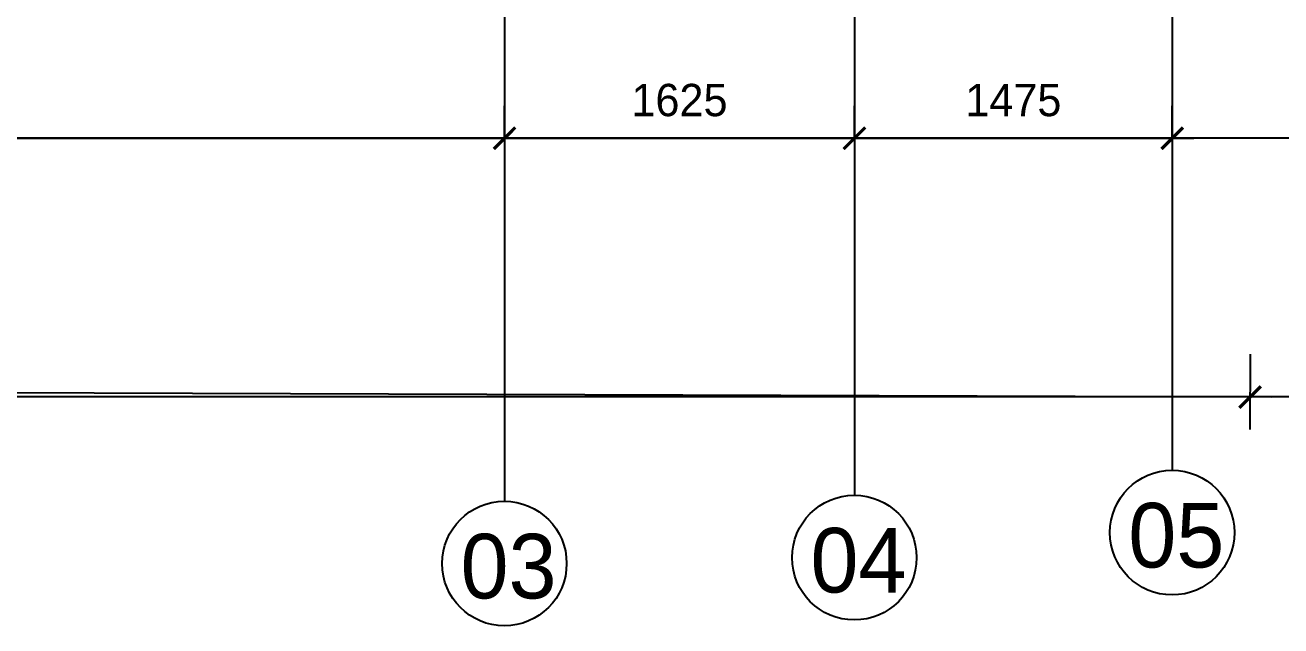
# Model space of a CAD drawing. Header units: millimetres. Extents: x 173236 to 801264, y -94969 to 615039.
# Drawn here: x 647299 to 653132, y 88081 to 90868 of the extents above; entities that cross this region are included whole.
import ezdxf
from ezdxf.enums import TextEntityAlignment as Align

# ---------------------------------------------------------------- set-up
doc = ezdxf.new("R2010")
doc.units = ezdxf.units.MM
doc.header["$MEASUREMENT"] = 0
doc.header["$PDMODE"] = 2
doc.layers.add('00-Def-points', color=7, linetype='Continuous', plot=False)
for name, color, linetype in [('VOX-A-ANNO-DIMS', 160, 'Continuous'), ('VOX-A-ANNO-GRID', 253, 'Continuous'), ('VOX-A-ANNO-GRID-LINE', 254, 'Continuous')]:
    doc.layers.add(name, color=color, linetype=linetype)
doc.styles.add('1.5 mm Rotis Annotative', font='', dxfattribs={"height": 1.5})
doc.styles.get('1.5 mm Rotis Annotative').set_extended_font_data('Rotis Sans Serif')
doc.dimstyles.new('1.5 mm Rotis Annotative', dxfattribs={"dimtxt": 1.5, "dimasz": 1, "dimexe": 1.5, "dimexo": 0, "dimgap": 1, "dimtad": 1, "dimdec": 0, "dimrnd": 5, "dimzin": 0, "dimdsep": 46, "dimtxsty": '1.5 mm Rotis Annotative', "dimblk": 'ARCHTICK', "dimcen": 0.09, "dimdle": 1, "dimadec": 0, "dimazin": 0, "dimtfac": 1, "dimtdec": 0, "dimtofl": 0, "dimtmove": 1, "dimatfit": 3, "dimfxl": 2, "dimfxlon": 1, "dimtolj": 1, "dimtzin": 0, "dimarcsym": 0})

# ---------------------------------------------------------------- blocks, each defined once
blk = doc.blocks.new('VOX-A-GRID-TAG')
at = {"layer": 'VOX-A-ANNO-GRID'}
blk.add_circle((0, 0), 1.447, dxfattribs=at)
at = {"layer": 'VOX-A-ANNO-GRID', "style": '1.5 mm Rotis Annotative'}
blk.add_attdef('O1', text='', height=1.5, dxfattribs=at).set_placement((0.097, -0.81), align=Align.CENTER)
blk = doc.blocks.new('dd')
at = {"layer": 'VOX-A-ANNO-GRID-LINE', "transparency": 33554610}
for p, q in [((720702.9, 167663.3), (720702.9, 143734.2)), ((717601.5, 167519.9), (717601.5, 143590.8)), ((719226.7, 167547.3), (719226.7, 143618.2))]:
    blk.add_line(p, q, dxfattribs=at)
at = {"xscale": 199.8152530431017, "yscale": 199.8152530431017, "zscale": 199.8152530431017}
for p, values in [((720702.4, 143445), {'O1': '05'}), ((719226.3, 143329), {'O1': '04'}), ((717601, 143301.6), {'O1': '03'})]:
    blk.add_blockref('VOX-A-GRID-TAG', p, dxfattribs=at).add_auto_attribs(values)
blk = doc.blocks.new('_ArchTick')
at = {"color": 0, "linetype": 'ByBlock', "const_width": 0.15}
blk.add_lwpolyline([(-0.5, -0.5), (0.5, 0.5)], dxfattribs=at)
blk = doc.blocks.new('*D479')
at = {"layer": 'Defpoints', "color": 0, "transparency": 16777216}
for p in [(643774.8, 157064.9), (649650.6, 157064.9), (649650.6, 157064.9)]:
    blk.add_point(p, dxfattribs=at)
at = {"layer": 'VOX-A-ANNO-DIMS', "color": 0, "lineweight": -2, "transparency": 16777216}
for p, q in [((643774.8, 157064.9), (643774.8, 157214.9)), ((649650.6, 157064.9), (649650.6, 157214.9)), ((643674.8, 157064.9), (649750.6, 157064.9))]:
    blk.add_line(p, q, dxfattribs=at)
at = {"layer": 'VOX-A-ANNO-DIMS', "color": 0, "lineweight": -2, "transparency": 16777216, "xscale": 100, "yscale": 100, "zscale": 100, "rotation": 180}
blk.add_blockref('_ArchTick', (643774.8, 157064.9), dxfattribs=at)
at = {"layer": 'VOX-A-ANNO-DIMS', "color": 0, "lineweight": -2, "transparency": 16777216, "xscale": 100, "yscale": 100, "zscale": 100}
blk.add_blockref('_ArchTick', (649650.6, 157064.9), dxfattribs=at)
at = {"layer": 'VOX-A-ANNO-DIMS', "color": 0, "transparency": 16777216, "insert": (646712.7, 157241.1), "char_height": 150, "attachment_point": 5, "style": '1.5 mm Rotis Annotative'}
blk.add_mtext('\\A1;5875', dxfattribs=at)
blk = doc.blocks.new('*D480')
at = {"layer": 'Defpoints', "color": 0, "transparency": 16777216}
for p in [(649650.6, 157064.9), (651275.9, 157064.9), (651275.9, 157063.9)]:
    blk.add_point(p, dxfattribs=at)
at = {"layer": 'VOX-A-ANNO-DIMS', "color": 0, "lineweight": -2, "transparency": 16777216}
for p, q in [((649650.6, 157064.9), (649650.6, 157214.9)), ((651275.9, 157063.9), (651275.9, 157214.9)), ((649550.6, 157064.9), (651375.9, 157064.9))]:
    blk.add_line(p, q, dxfattribs=at)
at = {"layer": 'VOX-A-ANNO-DIMS', "color": 0, "lineweight": -2, "transparency": 16777216, "xscale": 100, "yscale": 100, "zscale": 100, "rotation": 180}
blk.add_blockref('_ArchTick', (649650.6, 157064.9), dxfattribs=at)
at = {"layer": 'VOX-A-ANNO-DIMS', "color": 0, "lineweight": -2, "transparency": 16777216, "xscale": 100, "yscale": 100, "zscale": 100}
blk.add_blockref('_ArchTick', (651275.9, 157064.9), dxfattribs=at)
at = {"layer": 'VOX-A-ANNO-DIMS', "color": 0, "transparency": 16777216, "insert": (650463.3, 157241.1), "char_height": 150, "attachment_point": 5, "style": '1.5 mm Rotis Annotative'}
blk.add_mtext('\\A1;1625', dxfattribs=at)
blk = doc.blocks.new('*D481')
at = {"layer": 'Defpoints', "color": 0, "transparency": 16777216}
for p in [(651275.9, 157063.9), (652752.1, 157064.9), (652752.1, 157064.9)]:
    blk.add_point(p, dxfattribs=at)
at = {"layer": 'VOX-A-ANNO-DIMS', "color": 0, "lineweight": -2, "transparency": 16777216}
for p, q in [((651275.9, 157063.9), (651275.9, 157214.9)), ((652752.1, 157064.9), (652752.1, 157214.9)), ((651175.9, 157064.9), (652852.1, 157064.9))]:
    blk.add_line(p, q, dxfattribs=at)
at = {"layer": 'VOX-A-ANNO-DIMS', "color": 0, "lineweight": -2, "transparency": 16777216, "xscale": 100, "yscale": 100, "zscale": 100, "rotation": 180}
blk.add_blockref('_ArchTick', (651275.9, 157064.9), dxfattribs=at)
at = {"layer": 'VOX-A-ANNO-DIMS', "color": 0, "lineweight": -2, "transparency": 16777216, "xscale": 100, "yscale": 100, "zscale": 100}
blk.add_blockref('_ArchTick', (652752.1, 157064.9), dxfattribs=at)
at = {"layer": 'VOX-A-ANNO-DIMS', "color": 0, "transparency": 16777216, "insert": (652014, 157241.1), "char_height": 150, "attachment_point": 5, "style": '1.5 mm Rotis Annotative'}
blk.add_mtext('\\A1;1475', dxfattribs=at)
blk = doc.blocks.new('*D439')
at = {"layer": 'Defpoints', "color": 0, "transparency": 16777216}
for p in [(636139.1, 168761.3), (653158.5, 168701.4), (636093.9, 155923.6)]:
    blk.add_point(p, dxfattribs=at)
at = {"layer": 'VOX-A-ANNO-DIMS', "color": 0, "lineweight": -2, "transparency": 16777216}
for p, q in [((636094.6, 156123.6), (636093.4, 155773.6)), ((653114, 156063.7), (653112.7, 155713.7)), ((653213.3, 155863.3), (635993.9, 155923.9))]:
    blk.add_line(p, q, dxfattribs=at)
at = {"layer": 'VOX-A-ANNO-DIMS', "color": 0, "lineweight": -2, "transparency": 16777216, "xscale": 100, "yscale": 100, "zscale": 100}
for p, rotation in [((636093.9, 155923.6), 179.7983003632781), ((653113.3, 155863.7), 359.7983003632781)]:
    blk.add_blockref('_ArchTick', p, dxfattribs=dict(at, rotation=rotation))
at = {"layer": 'VOX-A-ANNO-DIMS', "color": 0, "transparency": 16777216, "insert": (644604.2, 156069.8), "char_height": 150, "attachment_point": 5, "rotation": 359.7983, "style": '1.5 mm Rotis Annotative'}
blk.add_mtext('\\A1;17020', dxfattribs=at)
blk = doc.blocks.new('DIM')
at = {"layer": '00-Def-points'}
for points in [[(632074.5, 177389.1), (657199.6, 177389.1), (657199.6, 155864.9), (632074.5, 155864.9)], [(633274.5, 176189.1), (655999.6, 176189.1), (655999.6, 157064.9), (633274.5, 157064.9)]]:
    blk.add_lwpolyline(points, close=True, dxfattribs=at)
at = {"layer": 'VOX-A-ANNO-DIMS'}
dim = blk.add_aligned_dim(p1=(653158.4507, 168701.3773), p2=(636139.1245, 168761.2911), distance=12837.7964, dimstyle='1.5 mm Rotis Annotative', dxfattribs=at)
dim.commit()
dim.dimension.update_dxf_attribs({"geometry": '*D439', "text_midpoint": (644604.2148, 156069.8119)})
for base, p1, p2, picture, middle in [((649650.6, 157064.9), (643774.8, 157064.9), (649650.6, 157064.9), '*D479', (646712.7, 157241.1)), ((651275.9, 157064.9), (649650.6, 157064.9), (651275.9, 157063.9), '*D480', (650463.3, 157241.1)), ((652752.1, 157064.9), (651275.9, 157063.9), (652752.1, 157064.9), '*D481', (652014, 157241.1))]:
    dim = blk.add_linear_dim(base=base, p1=p1, p2=p2, angle=180, dimstyle='1.5 mm Rotis Annotative', dxfattribs=at)
    dim.commit()
    dim.dimension.update_dxf_attribs({"geometry": picture, "text_midpoint": middle})

msp = doc.modelspace()

# ---------------------------------------------------------------- block references
msp.add_blockref('DIM', (-125, -66721.2))
at = {"layer": 'VOX-A-ANNO-GRID-LINE'}
msp.add_blockref('dd', (-68075.9, -54931.2), dxfattribs=at)

doc.saveas('drawing.dxf')
